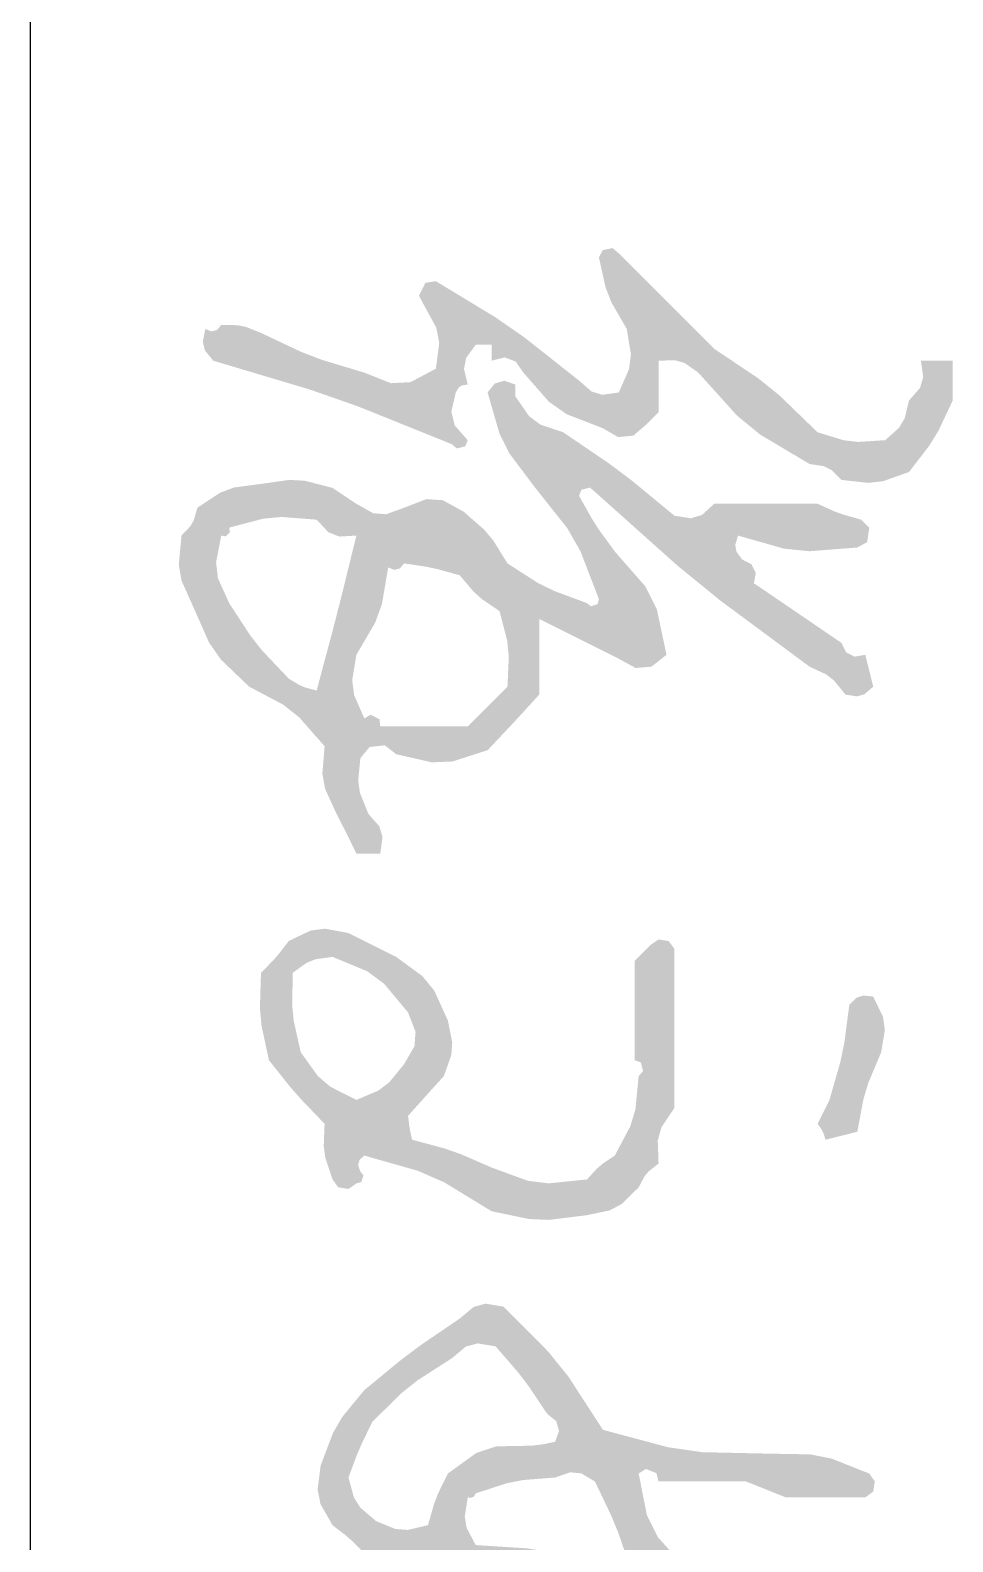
# Model space of a CAD drawing. Extents: x -46552 to 500351, y 55470 to 139570.
# Drawn here: x 314525 to 315324, y 57716 to 59025 of the extents above; entities that cross this region are included whole.
import ezdxf

# ---------------------------------------------------------------- set-up
doc = ezdxf.new("R2010")
doc.units = 0
doc.header["$LTSCALE"] = 1000
doc.header["$MEASUREMENT"] = 0
doc.layers.add('TK', color=126, linetype='Continuous')

# ---------------------------------------------------------------- blocks, each defined once
blk = doc.blocks.new('1231313')
for points in [[(2275.97896, 1569.1412), (2275.98074, 1569.14329), (2275.97985, 1569.14687), (2275.97729, 1569.14787), (2275.97108, 1569.14244), (2275.96532, 1569.141), (2275.95728, 1569.14287), (2275.95521, 1569.14408), (2275.95427, 1569.14549), (2275.95395, 1569.14787), (2275.94733, 1569.1463), (2275.94279, 1569.14721), (2275.93728, 1569.1512), (2275.93728, 1569.15387), (2275.93728, 1569.1552), (2275.93728, 1569.15787), (2275.93995, 1569.15787), (2275.94128, 1569.15787), (2275.94395, 1569.15787), (2275.94256, 1569.1634), (2275.94427, 1569.16796), (2275.94895, 1569.17121), (2275.96119, 1569.18194), (2275.9664, 1569.18937), (2275.97229, 1569.20455), (2275.97598, 1569.21092), (2275.9754, 1569.21728), (2275.97062, 1569.22289), (2275.96862, 1569.22489), (2275.96762, 1569.22589), (2275.96562, 1569.22789), (2275.95695, 1569.22789), (2275.95262, 1569.22789), (2275.94395, 1569.22789), (2275.94374, 1569.23485), (2275.94494, 1569.23887), (2275.94895, 1569.24456), (2275.96691, 1569.26072), (2275.97493, 1569.27048), (2275.98729, 1569.29124), (2275.98818, 1569.29714), (2275.98977, 1569.30033), (2275.99396, 1569.30457), (2275.99519, 1569.31592), (2275.99446, 1569.32216), (2275.99063, 1569.33292), (2275.97948, 1569.34149), (2275.97334, 1569.34524), (2275.96062, 1569.35125), (2275.95395, 1569.35125), (2275.95062, 1569.35125), (2275.94395, 1569.35125), (2275.94395, 1569.34592), (2275.94395, 1569.34325), (2275.94395, 1569.33792), (2275.95084, 1569.33887), (2275.95538, 1569.33751), (2275.96062, 1569.33292), (2275.96818, 1569.33108), (2275.97211, 1569.32872), (2275.97729, 1569.32291), (2275.97802, 1569.31152), (2275.97731, 1569.30548), (2275.97396, 1569.29457), (2275.95847, 1569.27854), (2275.95136, 1569.26974), (2275.93895, 1569.25123), (2275.92294, 1569.23522), (2275.91494, 1569.22722), (2275.89894, 1569.21122), (2275.89672, 1569.20864), (2275.89757, 1569.20441), (2275.9006, 1569.20288), (2275.91318, 1569.20567), (2275.91946, 1569.20811), (2275.93061, 1569.21455), (2275.94122, 1569.2163), (2275.94743, 1569.21553), (2275.95728, 1569.21122), (2275.95824, 1569.20432), (2275.95687, 1569.19978), (2275.95228, 1569.19455), (2275.93416, 1569.17162), (2275.92576, 1569.15952), (2275.91061, 1569.13453), (2275.91128, 1569.13011), (2275.91667, 1569.12741), (2275.92061, 1569.12953), (2275.93014, 1569.13472), (2275.93652, 1569.13592), (2275.94728, 1569.13453), (2275.95293, 1569.12392), (2275.95339, 1569.11569), (2275.94895, 1569.10452), (2275.94359, 1569.08674), (2275.94022, 1569.07797), (2275.93228, 1569.06118), (2275.92977, 1569.05486), (2275.92906, 1569.05131), (2275.92894, 1569.04451), (2275.93106, 1569.04276), (2275.93166, 1569.04038), (2275.93061, 1569.03784), (2275.93601, 1569.03678), (2275.93969, 1569.0377), (2275.94395, 1569.04117), (2275.95608, 1569.08179), (2275.96311, 1569.10188)], [(2276.26736, 1569.31124), (2276.25368, 1569.3138), (2276.24686, 1569.31585), (2276.23402, 1569.32125), (2276.22472, 1569.3228), (2276.21918, 1569.32201), (2276.21068, 1569.31791), (2276.21021, 1569.31372), (2276.21112, 1569.31098), (2276.21402, 1569.30791), (2276.23022, 1569.30576), (2276.23831, 1569.30407), (2276.25403, 1569.29957), (2276.25803, 1569.29757), (2276.26003, 1569.29657), (2276.26403, 1569.29457), (2276.26646, 1569.29629), (2276.26786, 1569.29699), (2276.2707, 1569.29791), (2276.26936, 1569.30324), (2276.2687, 1569.30591)]]:
    blk.add_hatch(color=1).paths.add_polyline_path(points)
h = blk.add_hatch(color=1)
h.paths.add_polyline_path([(2276.47086, 1569.21226), (2276.47007, 1569.21938), (2276.47242, 1569.23122), (2276.48627, 1569.24211), (2276.49429, 1569.24664), (2276.51076, 1569.25289), (2276.51401, 1569.25138), (2276.5154, 1569.2479), (2276.51409, 1569.24456), (2276.50609, 1569.24056), (2276.50209, 1569.23856), (2276.49409, 1569.23456), (2276.49361, 1569.23037), (2276.49453, 1569.22762), (2276.49742, 1569.22455), (2276.50339, 1569.22306), (2276.50766, 1569.22401), (2276.51243, 1569.22789), (2276.53666, 1569.24881), (2276.54987, 1569.25829), (2276.57744, 1569.27457), (2276.57905, 1569.26999), (2276.57789, 1569.26594), (2276.57411, 1569.2629), (2276.56215, 1569.22621), (2276.55614, 1569.20787), (2276.5441, 1569.17121), (2276.54503, 1569.16039), (2276.54388, 1569.15428), (2276.5391, 1569.14453), (2276.53633, 1569.12827), (2276.5343, 1569.12018), (2276.5291, 1569.10452), (2276.52649, 1569.08872), (2276.52615, 1569.08048), (2276.52743, 1569.06451), (2276.53092, 1569.06042), (2276.53638, 1569.05974), (2276.54077, 1569.06285), (2276.54813, 1569.06747), (2276.55136, 1569.07256), (2276.55244, 1569.08118), (2276.55192, 1569.08323), (2276.54908, 1569.08417), (2276.54744, 1569.08285), (2276.54485, 1569.08191), (2276.5426, 1569.08247), (2276.54077, 1569.08452), (2276.5442, 1569.10902), (2276.54727, 1569.1213), (2276.55577, 1569.14453), (2276.55698, 1569.14661), (2276.55839, 1569.14755), (2276.56077, 1569.14787), (2276.55922, 1569.15717), (2276.56001, 1569.16271), (2276.56411, 1569.17121), (2276.56851, 1569.17044), (2276.57208, 1569.17222), (2276.57411, 1569.17621), (2276.58881, 1569.18369), (2276.59763, 1569.18589), (2276.61412, 1569.18621), (2276.61484, 1569.18491), (2276.61598, 1569.18434), (2276.61745, 1569.18454), (2276.61745, 1569.17121), (2276.61745, 1569.16454), (2276.61745, 1569.1512), (2276.59634, 1569.14445), (2276.58593, 1569.14042), (2276.56577, 1569.1312), (2276.56347, 1569.12786), (2276.56418, 1569.1236), (2276.56744, 1569.12119), (2276.5866, 1569.123), (2276.59636, 1569.12544), (2276.61412, 1569.13286), (2276.61592, 1569.12899), (2276.6174, 1569.12713), (2276.62079, 1569.12453), (2276.6234, 1569.11825), (2276.62228, 1569.11265), (2276.61745, 1569.10786), (2276.61745, 1569.08252), (2276.61745, 1569.06985), (2276.61745, 1569.04451), (2276.61412, 1569.04451), (2276.61245, 1569.04451), (2276.60912, 1569.04451), (2276.60714, 1569.05447), (2276.60497, 1569.05954), (2276.59912, 1569.06785), (2276.59311, 1569.07985), (2276.59011, 1569.08585), (2276.58411, 1569.09786), (2276.58243, 1569.10155), (2276.57689, 1569.10247), (2276.57411, 1569.09952), (2276.59328, 1569.05832), (2276.60198, 1569.03723), (2276.61745, 1568.9945), (2276.61879, 1568.98916), (2276.61945, 1568.98649), (2276.62079, 1568.98116), (2276.62618, 1568.9801), (2276.62986, 1568.98102), (2276.63412, 1568.98449), (2276.63622, 1568.98958), (2276.63503, 1568.99433), (2276.63079, 1568.99783), (2276.63079, 1569.03117), (2276.63079, 1569.04784), (2276.63079, 1569.08118), (2276.63212, 1569.08118), (2276.63279, 1569.08118), (2276.63412, 1569.08118), (2276.63412, 1569.1252), (2276.63412, 1569.1472), (2276.63412, 1569.19121), (2276.6296, 1569.21658), (2276.62727, 1569.22925), (2276.62246, 1569.25456), (2276.61801, 1569.26247), (2276.61301, 1569.2661), (2276.60412, 1569.2679), (2276.59912, 1569.26161), (2276.59857, 1569.25492), (2276.60245, 1569.24789), (2276.60578, 1569.24456), (2276.60745, 1569.24289), (2276.61079, 1569.23956), (2276.61271, 1569.22688), (2276.61371, 1569.22054), (2276.61579, 1569.20788), (2276.61367, 1569.20613), (2276.61307, 1569.20376), (2276.61412, 1569.20121), (2276.59668, 1569.19844), (2276.588, 1569.19677), (2276.57078, 1569.19288), (2276.56873, 1569.1934), (2276.56779, 1569.19624), (2276.56911, 1569.19788), (2276.57123, 1569.20295), (2276.57193, 1569.20574), (2276.57244, 1569.21122), (2276.57911, 1569.23122), (2276.58244, 1569.24123), (2276.58911, 1569.26123), (2276.5987, 1569.27322), (2276.60309, 1569.27962), (2276.61079, 1569.2929), (2276.60896, 1569.29735), (2276.60559, 1569.29959), (2276.60078, 1569.29957), (2276.59491, 1569.29854), (2276.5918, 1569.29699), (2276.58745, 1569.2929), (2276.58569, 1569.29079), (2276.58332, 1569.29019), (2276.58078, 1569.29124), (2276.58078, 1569.29524), (2276.58078, 1569.29724), (2276.58078, 1569.30124), (2276.5888, 1569.30262), (2276.59341, 1569.30584), (2276.59745, 1569.31291), (2276.59917, 1569.31949), (2276.59824, 1569.32417), (2276.59411, 1569.32958), (2276.59211, 1569.33158), (2276.59111, 1569.33258), (2276.58911, 1569.33458), (2276.57652, 1569.3365), (2276.56936, 1569.33575), (2276.55744, 1569.33125), (2276.55696, 1569.32706), (2276.55788, 1569.32431), (2276.56077, 1569.32125), (2276.56879, 1569.32248), (2276.57359, 1569.32168), (2276.58078, 1569.31791), (2276.57529, 1569.30531), (2276.57032, 1569.29919), (2276.55911, 1569.29124), (2276.55406, 1569.28792), (2276.54975, 1569.28744), (2276.5441, 1569.28957), (2276.53728, 1569.29097), (2276.5339, 1569.29199), (2276.52743, 1569.29457), (2276.52981, 1569.30301), (2276.5289, 1569.30891), (2276.5241, 1569.31624), (2276.5228, 1569.32026), (2276.51754, 1569.32201), (2276.51409, 1569.31958), (2276.50849, 1569.3097), (2276.50801, 1569.3017), (2276.51243, 1569.29124), (2276.5165, 1569.2858), (2276.51743, 1569.28116), (2276.51576, 1569.27457), (2276.51364, 1569.27282), (2276.51305, 1569.27044), (2276.51409, 1569.2679), (2276.49704, 1569.26113), (2276.48834, 1569.25812), (2276.47075, 1569.25289), (2276.47003, 1569.2542), (2276.46889, 1569.25476), (2276.46742, 1569.25456), (2276.46742, 1569.2739), (2276.46742, 1569.28357), (2276.46742, 1569.30291), (2276.46559, 1569.30735), (2276.46222, 1569.3096), (2276.45741, 1569.30958), (2276.45475, 1569.30691), (2276.45341, 1569.30557), (2276.45074, 1569.30291), (2276.45074, 1569.27757), (2276.45074, 1569.2649), (2276.45074, 1569.23956), (2276.43744, 1569.2276), (2276.42829, 1569.22302), (2276.41073, 1569.21955), (2276.40881, 1569.22259), (2276.41059, 1569.22702), (2276.41407, 1569.22789), (2276.41407, 1569.24256), (2276.41407, 1569.24989), (2276.41407, 1569.26456), (2276.41674, 1569.27123), (2276.41807, 1569.27457), (2276.42074, 1569.28124), (2276.42074, 1569.29457), (2276.42074, 1569.30124), (2276.42074, 1569.31458), (2276.41836, 1569.31787), (2276.41405, 1569.31858), (2276.41073, 1569.31624), (2276.40447, 1569.30044), (2276.4027, 1569.29157), (2276.4024, 1569.27457), (2276.40178, 1569.24628), (2276.39972, 1569.23188), (2276.3924, 1569.20455), (2276.37011, 1569.19011), (2276.35955, 1569.1816), (2276.34072, 1569.16287), (2276.33947, 1569.15537), (2276.34084, 1569.15036), (2276.34572, 1569.14453), (2276.35698, 1569.128), (2276.36301, 1569.11997), (2276.37573, 1569.10452), (2276.38704, 1569.09523), (2276.39371, 1569.09137), (2276.4074, 1569.08619), (2276.41752, 1569.08493), (2276.42355, 1569.08613), (2276.43241, 1569.09119), (2276.43674, 1569.0968), (2276.43909, 1569.09949), (2276.44408, 1569.10452), (2276.44386, 1569.11148), (2276.44507, 1569.1155), (2276.44908, 1569.12119), (2276.45174, 1569.12386), (2276.45308, 1569.1252), (2276.45575, 1569.12786), (2276.47131, 1569.12329), (2276.47955, 1569.12192), (2276.49576, 1569.12119), (2276.50133, 1569.12331), (2276.50408, 1569.1288), (2276.50242, 1569.13453), (2276.4882, 1569.15949), (2276.48267, 1569.17333), (2276.47575, 1569.20121)])
h.paths.add_polyline_path([(2276.41407, 1569.20121), (2276.42837, 1569.20805), (2276.43575, 1569.21107), (2276.45074, 1569.21622), (2276.45213, 1569.21171), (2276.45167, 1569.20849), (2276.44908, 1569.20455), (2276.44383, 1569.1836), (2276.44213, 1569.17275), (2276.44074, 1569.1512), (2276.43356, 1569.14743), (2276.42875, 1569.14663), (2276.42074, 1569.14787), (2276.42094, 1569.14935), (2276.42037, 1569.15048), (2276.41907, 1569.1512), (2276.41484, 1569.16413), (2276.41347, 1569.17099), (2276.4124, 1569.18454), (2276.41021, 1569.19088), (2276.41067, 1569.19544)], flags=16)
h.paths.add_polyline_path([(2276.3974, 1569.18454), (2276.39825, 1569.18058), (2276.39858, 1569.17857), (2276.39906, 1569.17454), (2276.39933, 1569.15978), (2276.40209, 1569.1515), (2276.41073, 1569.13953), (2276.41907, 1569.13544), (2276.42348, 1569.13375), (2276.43241, 1569.1312), (2276.43439, 1569.12273), (2276.434, 1569.11759), (2276.43074, 1569.10952), (2276.4251, 1569.1029), (2276.42079, 1569.10016), (2276.4124, 1569.09786), (2276.40289, 1569.10142), (2276.3982, 1569.10343), (2276.38906, 1569.10786), (2276.37707, 1569.12002), (2276.37163, 1569.12683), (2276.36239, 1569.1412), (2276.35751, 1569.14703), (2276.35614, 1569.15204), (2276.35739, 1569.15954), (2276.36816, 1569.16889), (2276.37388, 1569.17326), (2276.38573, 1569.18121), (2276.38877, 1569.18499), (2276.39282, 1569.18615)], flags=17)
h.paths.add_polyline_path([(2276.45741, 1569.18454), (2276.45889, 1569.18434), (2276.46002, 1569.18491), (2276.46075, 1569.18621), (2276.46477, 1569.18573), (2276.46678, 1569.18539), (2276.47075, 1569.18454), (2276.47075, 1569.17788), (2276.47075, 1569.17454), (2276.47075, 1569.16787), (2276.47514, 1569.1604), (2276.47687, 1569.15625), (2276.47909, 1569.14787), (2276.481, 1569.14411), (2276.47954, 1569.13973), (2276.47575, 1569.13787), (2276.46868, 1569.14118), (2276.46496, 1569.14253), (2276.45741, 1569.14453), (2276.45741, 1569.16054), (2276.45741, 1569.16854)], flags=17)
h = blk.add_hatch(color=1)
h.paths.add_polyline_path([(2276.11242, 1569.13282), (2276.11204, 1569.14159), (2276.10732, 1569.1562), (2276.09806, 1569.16495), (2276.09339, 1569.16929), (2276.08398, 1569.17788), (2276.07131, 1569.17788), (2276.06498, 1569.17788), (2276.05231, 1569.17788), (2276.05298, 1569.17921), (2276.05331, 1569.17988), (2276.05398, 1569.18121), (2276.05998, 1569.19321), (2276.06298, 1569.19921), (2276.06898, 1569.21122), (2276.07283, 1569.21826), (2276.07228, 1569.22491), (2276.06731, 1569.23122), (2276.04835, 1569.2272), (2276.03856, 1569.22231), (2276.02397, 1569.20955), (2276.015, 1569.20301), (2276.0103, 1569.19999), (2276.00063, 1569.19455), (2275.99807, 1569.19555), (2275.99717, 1569.19913), (2275.99896, 1569.20121), (2276.02992, 1569.23584), (2276.04465, 1569.25392), (2276.07231, 1569.29124), (2276.07551, 1569.29814), (2276.07809, 1569.30144), (2276.08398, 1569.30624), (2276.08477, 1569.31103), (2276.08384, 1569.31426), (2276.08065, 1569.31791), (2276.07532, 1569.31658), (2276.07265, 1569.31591), (2276.06731, 1569.31458), (2276.06808, 1569.31017), (2276.0663, 1569.30661), (2276.06231, 1569.30457), (2276.0523, 1569.28991), (2276.0473, 1569.28258), (2276.03731, 1569.2679), (2276.0329, 1569.26866), (2276.02934, 1569.26688), (2276.0273, 1569.2629), (2276.02402, 1569.26052), (2276.02118, 1569.26004), (2276.0173, 1569.26123), (2276.02281, 1569.28057), (2276.02387, 1569.2912), (2276.0223, 1569.31124), (2276.02004, 1569.31538), (2276.01396, 1569.31625), (2276.01063, 1569.31291), (2276.00852, 1569.3054), (2276.00717, 1569.30169), (2276.00396, 1569.29457), (2276.00396, 1569.27723), (2276.00396, 1569.26857), (2276.00396, 1569.25123), (2276.00865, 1569.24608), (2276.01004, 1569.24143), (2276.00896, 1569.23456), (2275.99411, 1569.21655), (2275.98708, 1569.20718), (2275.97396, 1569.18788), (2275.97078, 1569.17839), (2275.96717, 1569.17358), (2275.95895, 1569.16787), (2275.95695, 1569.16787), (2275.95595, 1569.16787), (2275.95395, 1569.16787), (2275.95234, 1569.16329), (2275.9535, 1569.15924), (2275.95728, 1569.1562), (2275.97447, 1569.16118), (2275.983, 1569.16545), (2275.9973, 1569.17621), (2276.01414, 1569.18958), (2276.0239, 1569.19516), (2276.04397, 1569.20288), (2276.04602, 1569.20236), (2276.04696, 1569.19952), (2276.04564, 1569.19788), (2276.04044, 1569.18391), (2276.03703, 1569.17708), (2276.02897, 1569.16454), (2276.01931, 1569.15856), (2276.01479, 1569.15474), (2276.0073, 1569.1462), (2276.00246, 1569.13742), (2276.002, 1569.13054), (2276.00563, 1569.12119), (2276.00836, 1569.11364), (2276.00791, 1569.10818), (2276.00396, 1569.10119), (2276.0013, 1569.09719), (2275.99996, 1569.09519), (2275.9973, 1569.09119), (2275.9943, 1569.07954), (2275.99394, 1569.07308), (2275.99563, 1569.06118), (2275.99713, 1569.04988), (2275.99933, 1569.044), (2276.00563, 1569.03451), (2276.0108, 1569.03302), (2276.0134, 1569.03154), (2276.0173, 1569.02784), (2276.02942, 1569.02673), (2276.0362, 1569.02786), (2276.04731, 1569.03284), (2276.0622, 1569.03941), (2276.06938, 1569.04443), (2276.08065, 1569.05618), (2276.0882, 1569.07044), (2276.09353, 1569.0772), (2276.10566, 1569.08785), (2276.11713, 1569.08692), (2276.12354, 1569.08805), (2276.134, 1569.09285), (2276.14064, 1569.09624), (2276.14397, 1569.09791), (2276.15067, 1569.10119), (2276.15067, 1569.10519), (2276.15067, 1569.10719), (2276.15067, 1569.11119), (2276.14377, 1569.11214), (2276.13923, 1569.11078), (2276.134, 1569.10619), (2276.12524, 1569.10269), (2276.12004, 1569.10194), (2276.11066, 1569.10286), (2276.106, 1569.1067), (2276.10529, 1569.11309), (2276.10899, 1569.11786)])
h.paths.add_polyline_path([(2276.03039, 1569.13064), (2276.0314, 1569.13534), (2276.03397, 1569.14453), (2276.04082, 1569.15033), (2276.04393, 1569.15379), (2276.04897, 1569.1612), (2276.06131, 1569.16441), (2276.06792, 1569.1651), (2276.08065, 1569.16454), (2276.08732, 1569.15787), (2276.09066, 1569.15454), (2276.09732, 1569.14787), (2276.09732, 1569.1332), (2276.09732, 1569.12586), (2276.09732, 1569.11119), (2276.09436, 1569.11087), (2276.09246, 1569.10709), (2276.09399, 1569.10452), (2276.08414, 1569.10021), (2276.07792, 1569.09944), (2276.06731, 1569.10119), (2276.05383, 1569.10906), (2276.04602, 1569.1119), (2276.03064, 1569.11453), (2276.03168, 1569.11707), (2276.03109, 1569.11944), (2276.02897, 1569.12119)], flags=16)
h.paths.add_polyline_path([(2276.0173, 1569.10119), (2276.04337, 1569.09477), (2276.05638, 1569.09144), (2276.08232, 1569.08452), (2276.08097, 1569.07962), (2276.07994, 1569.0772), (2276.07732, 1569.07285), (2276.0656, 1569.06174), (2276.05916, 1569.05666), (2276.04564, 1569.04784), (2276.03524, 1569.04314), (2276.02851, 1569.04235), (2276.0173, 1569.04451), (2276.01762, 1569.04637), (2276.01583, 1569.04816), (2276.01397, 1569.04784), (2276.01021, 1569.06209), (2276.0095, 1569.06983), (2276.01063, 1569.08452), (2276.01588, 1569.08943), (2276.01771, 1569.09402)], flags=16)
h = blk.add_hatch(color=1)
h.paths.add_polyline_path([(2276.30033, 1569.20751), (2276.29762, 1569.21254), (2276.2907, 1569.21955), (2276.2861, 1569.22199), (2276.28393, 1569.2238), (2276.2807, 1569.22789), (2276.271, 1569.22755), (2276.26542, 1569.22914), (2276.25736, 1569.23456), (2276.23069, 1569.23456), (2276.21735, 1569.23456), (2276.19068, 1569.23456), (2276.18741, 1569.23215), (2276.18671, 1569.22789), (2276.18901, 1569.22455), (2276.19168, 1569.22189), (2276.19301, 1569.22055), (2276.19568, 1569.21789), (2276.21235, 1569.21789), (2276.22069, 1569.21789), (2276.23736, 1569.21789), (2276.23831, 1569.22046), (2276.24197, 1569.22138), (2276.24402, 1569.21955), (2276.25788, 1569.21821), (2276.26506, 1569.21606), (2276.27737, 1569.20955), (2276.28079, 1569.20444), (2276.28284, 1569.20204), (2276.28737, 1569.19788), (2276.28902, 1569.18184), (2276.28792, 1569.17301), (2276.28237, 1569.15787), (2276.27674, 1569.14491), (2276.27438, 1569.13817), (2276.2707, 1569.12453), (2276.26673, 1569.12368), (2276.26472, 1569.12334), (2276.2607, 1569.12286), (2276.25401, 1569.12884), (2276.25067, 1569.13184), (2276.24402, 1569.13787), (2276.2352, 1569.14099), (2276.22986, 1569.14137), (2276.22069, 1569.13953), (2276.20817, 1569.13384), (2276.20215, 1569.12894), (2276.19401, 1569.11786), (2276.19001, 1569.10986), (2276.18801, 1569.10586), (2276.18401, 1569.09786), (2276.18219, 1569.08793), (2276.18299, 1569.08195), (2276.18734, 1569.07285), (2276.19296, 1569.06852), (2276.19564, 1569.06617), (2276.20068, 1569.06118), (2276.2154, 1569.06073), (2276.22295, 1569.06142), (2276.23736, 1569.06451), (2276.24845, 1569.07334), (2276.25381, 1569.07803), (2276.26403, 1569.08785), (2276.27345, 1569.08749), (2276.27842, 1569.0882), (2276.28737, 1569.09119), (2276.29066, 1569.09356), (2276.29138, 1569.09788), (2276.28904, 1569.10119), (2276.28852, 1569.10323), (2276.28568, 1569.10418), (2276.28404, 1569.10286), (2276.28145, 1569.10191), (2276.2792, 1569.10248), (2276.27737, 1569.10452), (2276.28373, 1569.12693), (2276.28857, 1569.13799), (2276.30071, 1569.15787), (2276.30398, 1569.17355), (2276.30434, 1569.18198), (2276.30237, 1569.19788)])
h.paths.add_polyline_path([(2276.23902, 1569.12119), (2276.24676, 1569.11485), (2276.2501, 1569.11039), (2276.25403, 1569.10119), (2276.24846, 1569.09022), (2276.24401, 1569.08503), (2276.23402, 1569.07785), (2276.22094, 1569.07493), (2276.21408, 1569.07425), (2276.20068, 1569.07452), (2276.19649, 1569.08035), (2276.19501, 1569.08407), (2276.19401, 1569.09119), (2276.20006, 1569.10572), (2276.20526, 1569.11278), (2276.21735, 1569.12286), (2276.22546, 1569.126), (2276.23149, 1569.12554)], flags=16)
blk = doc.blocks.new('jztq')
at = {"layer": 'TK'}
blk.add_line((256167.5, 259807.8), (264167.5, 259807.8), dxfattribs=at)
at = {"xscale": 2063.912140803295, "yscale": 2063.912140803295, "zscale": 2063.912140803295}
blk.add_blockref('1231313', (-4435449.3, -2978396.9), dxfattribs=at)

msp = doc.modelspace()

# ---------------------------------------------------------------- block references
at = {"rotation": 270}
msp.add_blockref('jztq', (54717.3, 320637.8), dxfattribs=at)

doc.saveas('drawing.dxf')
